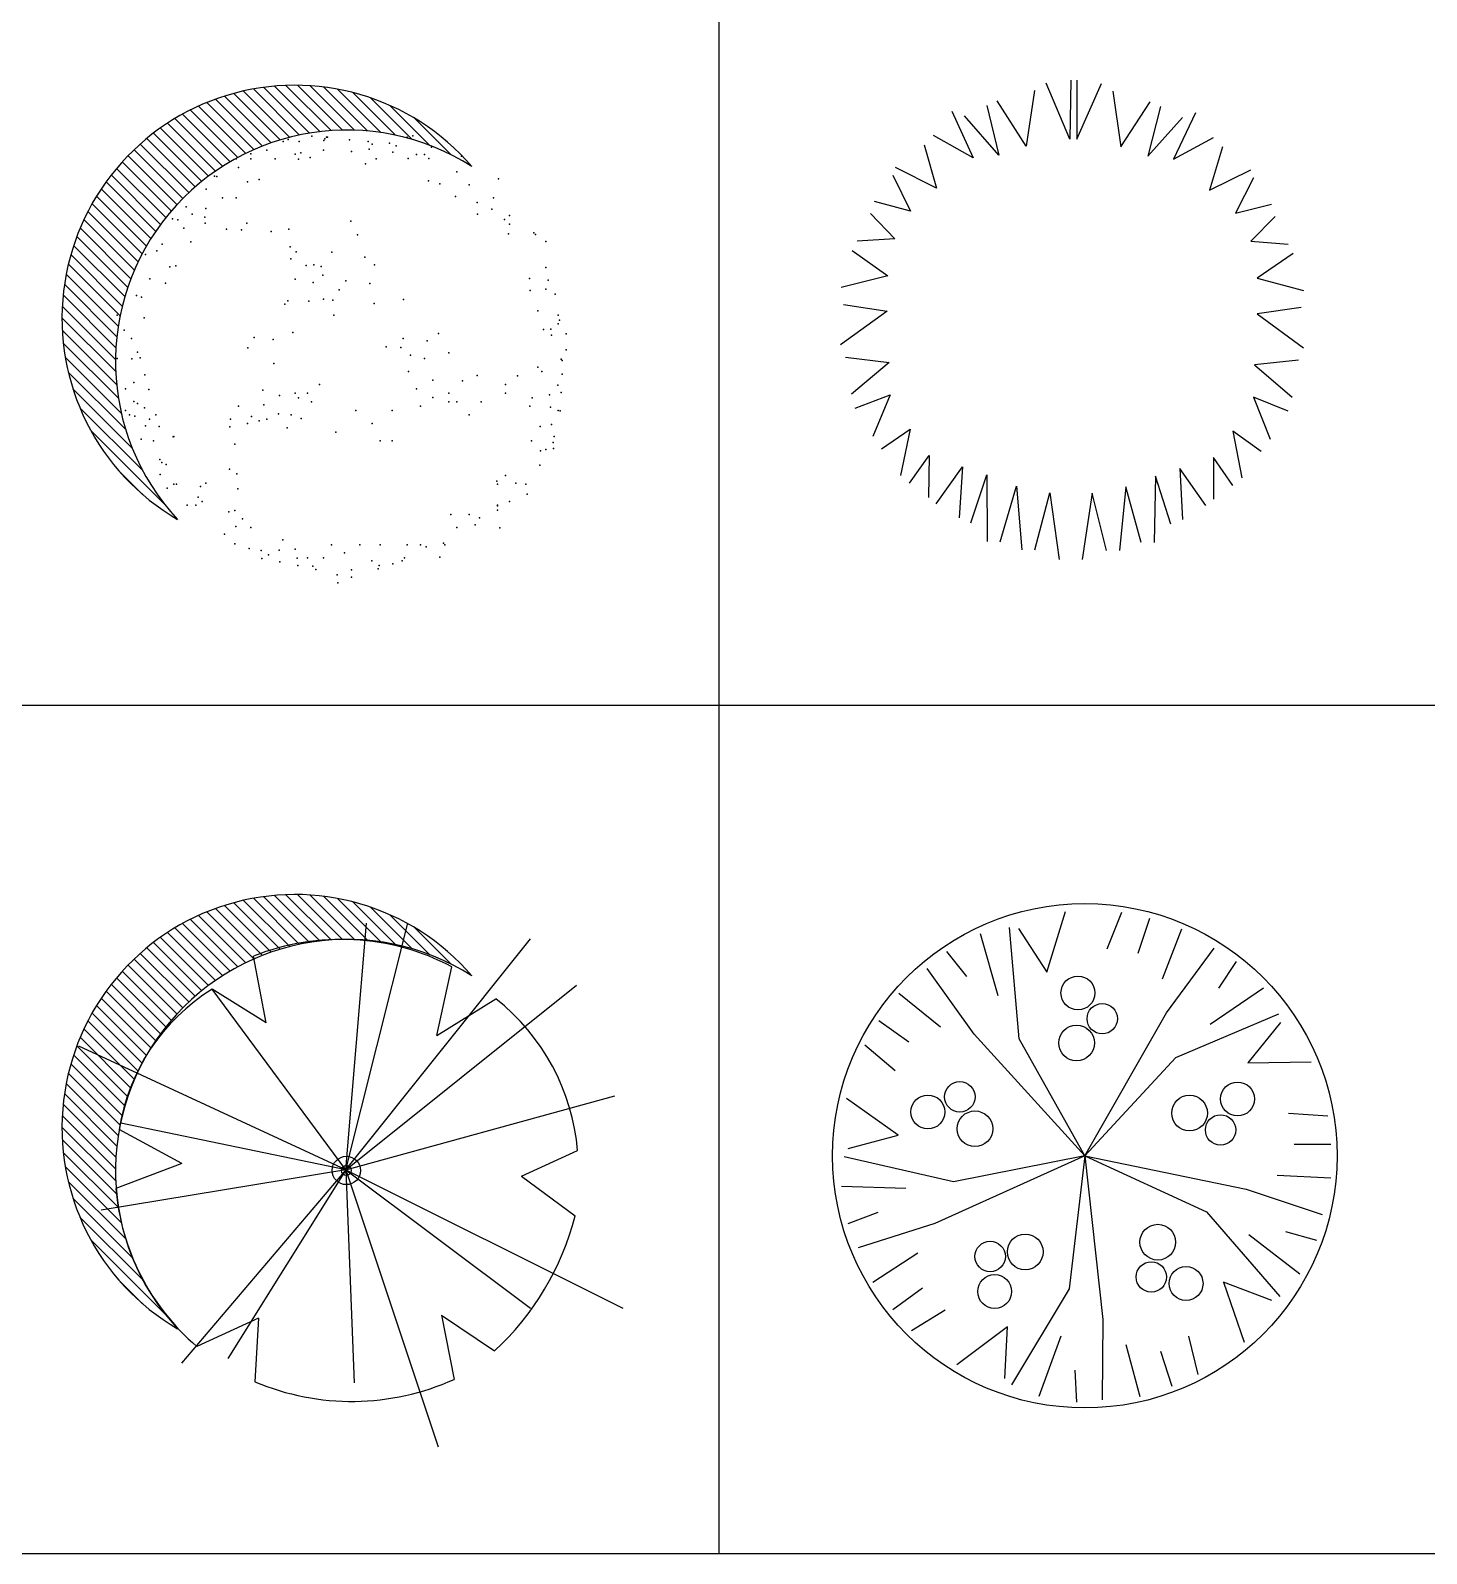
# Model space of a CAD drawing. Header units: millimetres. Extents: x -4017 to 59953, y -688 to 66564.
# Drawn here: x 16531 to 20416, y 9376 to 13614 of the extents above; entities that cross this region are included whole.
import ezdxf

# ---------------------------------------------------------------- set-up
doc = ezdxf.new("R2010")
doc.units = ezdxf.units.MM
doc.layers.add('www.cad-blocks.net', color=7, linetype='Continuous')
doc.styles.get("Standard").update_dxf_attribs({"font": 'arial.ttf'})

# ---------------------------------------------------------------- blocks, each defined once
blk = doc.blocks.new('A$C516926BB')
for p, q in [((20.9051, 38.5194), (20.9051, 0)), ((0, 2.361), (60.3118, 2.361)), ((0, 0), (62.4121, 0))]:
    blk.add_line(p, q)
blk = doc.blocks.new('A$C60D8515C')
for p, q in [((0.6075, 1.2329), (0.478, 1.3624)), ((0.6337, 1.2402), (0.5048, 1.3691)), ((0.6607, 1.2465), (0.5325, 1.3748)), ((0.6889, 1.2518), (0.5614, 1.3793)), ((0.7182, 1.2559), (0.5914, 1.3827)), ((0.7487, 1.2588), (0.6228, 1.3847)), ((0.7807, 1.2602), (0.6558, 1.3852)), ((0.8143, 1.26), (0.6905, 1.3838)), ((0.8499, 1.2579), (0.7274, 1.3804)), ((0.8877, 1.2534), (0.7669, 1.3743)), ((0.9285, 1.246), (0.8098, 1.3648)), ((0.4893, 1.1841), (0.3572, 1.3162)), ((0.5115, 1.1953), (0.3798, 1.327)), ((0.5343, 1.2059), (0.4032, 1.337)), ((0.5579, 1.2157), (0.4273, 1.3463)), ((0.5823, 1.2247), (0.4522, 1.3548)), ((0.9732, 1.2348), (0.8574, 1.3506)), ((1.0234, 1.2179), (0.9123, 1.329)), ((0.4271, 1.1461), (0.2936, 1.2795)), ((0.4472, 1.1594), (0.3142, 1.2924)), ((0.4679, 1.1721), (0.3354, 1.3046)), ((1.0832, 1.1916), (0.982, 1.2928)), ((0.3707, 1.1023), (0.2359, 1.2371)), ((0.3889, 1.1175), (0.2545, 1.2518)), ((0.4077, 1.1321), (0.2737, 1.266)), ((0.3198, 1.0529), (0.1837, 1.189)), ((0.3362, 1.07), (0.2005, 1.2056)), ((0.3531, 1.0864), (0.2179, 1.2216)), ((0.289, 1.0169), (0.152, 1.1539)), ((0.3041, 1.0352), (0.1675, 1.1718)), ((0.2607, 0.9784), (0.1227, 1.1164)), ((0.2745, 0.998), (0.137, 1.1354)), ((0.2349, 0.9373), (0.096, 1.0763)), ((0.2474, 0.9582), (0.109, 1.0966)), ((0.2119, 0.8935), (0.0719, 1.0335)), ((0.223, 0.9158), (0.0836, 1.0552)), ((0.1918, 0.8468), (0.0506, 0.988)), ((0.2015, 0.8705), (0.0609, 1.0111)), ((0.1749, 0.7968), (0.0324, 0.9393)), ((0.1829, 0.8222), (0.0411, 0.9641)), ((0.1678, 0.7705), (0.0246, 0.9138)), ((0.1567, 0.7149), (0.0118, 0.8598)), ((0.1617, 0.7432), (0.0177, 0.8873)), ((0.1528, 0.6854), (0.0069, 0.8312)), ((0.149, 0.6223), (0.0009, 0.7704)), ((0.1502, 0.6546), (0.0032, 0.8015)), ((0.1496, 0.5883), (0, 0.7379)), ((0.1521, 0.5524), (0.0008, 0.7036)), ((0.1571, 0.514), (0.0037, 0.6673)), ((0.1651, 0.4725), (0.0091, 0.6286)), ((0.1773, 0.427), (0.0176, 0.5866)), ((0.1956, 0.3753), (0.0305, 0.5404)), ((0.2247, 0.3127), (0.0498, 0.4876)), ((0.2879, 0.2161), (0.081, 0.423)), ((0.224, 0.2466), (0.1582, 0.3124))]:
    blk.add_line(p, q)
for centre, radius, start, end in [((0.6484, 0.7368), 0.6484, 40.623, 239.745), ((0.7935, 0.6158), 0.6445, 57.4265, 222.9415)]:
    blk.add_arc(centre, radius, start, end)
for p in [(0.6297, 1.2339), (0.6951, 1.2432), (0.7289, 1.2314), (0.7312, 1.2358), (0.7365, 1.2407), (0.7391, 1.2403), (0.8003, 1.2332), (0.9605, 1.2407), (0.9767, 1.2441), (0.5253, 1.1941), (0.5702, 1.2041), (0.6153, 1.2283), (0.6489, 1.1938), (0.6603, 1.2283), (0.6651, 1.1971), (0.7278, 1.2041), (0.8054, 1.2007), (0.8516, 1.2283), (0.8544, 1.2076), (0.8635, 1.2209), (0.911, 1.224), (0.9209, 1.199), (0.9304, 1.2162), (0.9866, 1.192), (1.0091, 1.192), (1.0282, 1.2126), (1.112, 1.1877), (0.4851, 1.1801), (0.4915, 1.1558), (0.5252, 1.18), (0.5928, 1.18), (0.6584, 1.1798), (0.691, 1.1844), (0.8445, 1.1666), (0.8741, 1.18), (0.9635, 1.1816), (1.0213, 1.1814), (0.424, 1.1317), (0.4308, 1.1308), (0.5167, 1.1164), (0.5491, 1.123), (1.0204, 1.1196), (1.0511, 1.1109), (1.0992, 1.1438), (1.1329, 1.1076), (1.2149, 1.1248), (0.4014, 1.0955), (0.4465, 1.0714), (0.4845, 1.0719), (1.0949, 1.0755), (1.2005, 1.0714), (0.3452, 1.0472), (0.3625, 1.026), (0.3976, 1.018), (0.4007, 1.0422), (1.1554, 1.0593), (1.1562, 1.026), (1.1964, 1.0401), (1.2455, 1.0231), (0.3072, 1.0135), (0.3227, 1.011), (0.339, 0.9876), (0.3988, 1.0016), (0.4577, 0.985), (0.4992, 0.9826), (0.5143, 1.0014), (0.5143, 1.0014), (0.582, 0.9777), (0.631, 0.9847), (0.8035, 1.007), (1.2315, 1.0118), (1.2455, 0.999), (0.2792, 0.943), (0.3581, 0.9495), (0.6346, 0.9353), (0.8226, 0.9689), (1.2426, 0.9718), (1.313, 0.9748), (1.318, 0.9694), (1.3468, 0.9507), (0.2326, 0.9145), (0.264, 0.9242), (0.6369, 0.9024), (0.6521, 0.9212), (0.7506, 0.9206), (0.8429, 0.9067), (0.3003, 0.8795), (0.317, 0.8823), (0.6795, 0.8835), (0.7007, 0.8852), (0.721, 0.8811), (0.7257, 0.8567), (0.8692, 0.8855), (1.3468, 0.8783), (0.2448, 0.8467), (0.2877, 0.8343), (0.6492, 0.8459), (0.6994, 0.8364), (0.7713, 0.8156), (0.7898, 0.841), (0.8564, 0.8338), (1.301, 0.8471), (1.3033, 0.8142), (1.3468, 0.8179), (1.3534, 0.8423), (0.2069, 0.7997), (0.2216, 0.7956), (0.62, 0.7762), (0.6288, 0.7849), (0.6866, 0.7847), (0.7273, 0.7898), (0.7537, 0.7868), (0.8686, 0.7774), (0.9503, 0.789), (1.3726, 0.8042), (0.1539, 0.7455), (0.1615, 0.7434), (0.229, 0.7383), (0.7567, 0.7454), (1.3243, 0.7576), (1.3805, 0.7455), (1.3805, 0.7214), (1.3844, 0.731), (0.1726, 0.7034), (0.1938, 0.6807), (0.5348, 0.6832), (0.6421, 0.6968), (0.9498, 0.6808), (1.0478, 0.6947), (1.3403, 0.7052), (1.3606, 0.7059), (1.3618, 0.6895), (1.4035, 0.6929), (0.2099, 0.6422), (0.5172, 0.6544), (0.5877, 0.6772), (0.902, 0.6574), (0.9434, 0.655), (1.0163, 0.6736), (1.0764, 0.6406), (1.403, 0.649), (0.1539, 0.6249), (0.1948, 0.6234), (0.2173, 0.6267), (0.5893, 0.6104), (0.9697, 0.6338), (1.0091, 0.6249), (1.3243, 0.6007), (1.3889, 0.6227), (1.3916, 0.6189), (0.1995, 0.5576), (0.2306, 0.579), (0.7165, 0.5524), (0.9641, 0.5887), (1.0317, 0.5645), (1.115, 0.563), (1.1553, 0.577), (1.2342, 0.5524), (1.268, 0.5766), (1.3355, 0.5887), (1.3919, 0.5813), (0.1764, 0.5404), (0.2421, 0.5387), (0.5585, 0.5368), (0.6055, 0.5213), (0.649, 0.5283), (0.6584, 0.5153), (0.6828, 0.5283), (0.9866, 0.5404), (1.0317, 0.5162), (1.0767, 0.5283), (1.2342, 0.5283), (1.2342, 0.5283), (1.3082, 0.5156), (1.3567, 0.5237), (1.3799, 0.5507), (1.389, 0.5303), (0.1764, 0.48), (0.1876, 0.468), (0.1998, 0.5055), (0.2101, 0.4992), (0.2293, 0.487), (0.2616, 0.4677), (0.4915, 0.4921), (0.5614, 0.4955), (0.6026, 0.4703), (0.6378, 0.468), (0.694, 0.5042), (0.8178, 0.48), (0.9191, 0.48), (0.9979, 0.4921), (1.0767, 0.5042), (1.0992, 0.5042), (1.1329, 0.468), (1.1667, 0.5042), (1.3017, 0.4921), (1.3595, 0.4896), (1.3805, 0.48), (1.3861, 0.4793), (0.2028, 0.4641), (0.2328, 0.4376), (0.2439, 0.4559), (0.2705, 0.4359), (0.4674, 0.4342), (0.469, 0.4559), (0.5159, 0.4441), (0.5277, 0.4633), (0.5483, 0.4508), (0.5702, 0.4559), (0.6265, 0.4318), (0.6659, 0.458), (0.8628, 0.4438), (1.3304, 0.4356), (1.3626, 0.4409), (0.2205, 0.4005), (0.2551, 0.3956), (0.3093, 0.4069), (0.3114, 0.4076), (0.4807, 0.3865), (0.7616, 0.4197), (0.8854, 0.3956), (0.9191, 0.3956), (1.3068, 0.3959), (1.3666, 0.3909), (1.3693, 0.4076), (0.2725, 0.3435), (1.3318, 0.3674), (1.3468, 0.3714), (1.3678, 0.3744), (0.2735, 0.3021), (0.2777, 0.3352), (0.2901, 0.3294), (0.4661, 0.3163), (0.4661, 0.3163), (0.4867, 0.3037), (1.2342, 0.299), (1.3299, 0.3275), (0.2927, 0.2641), (0.3114, 0.2749), (0.3187, 0.2753), (0.3852, 0.2681), (0.4, 0.2776), (0.4897, 0.2623), (1.2099, 0.2837), (1.2117, 0.2749), (1.2628, 0.2777), (1.2905, 0.2749), (0.3486, 0.2167), (0.3724, 0.2164), (0.3789, 0.2387), (0.3902, 0.2266), (1.2115, 0.2168), (1.2117, 0.2145), (1.2455, 0.2266), (1.2943, 0.2476), (0.4647, 0.1984), (0.4809, 0.2018), (0.5027, 0.1783), (1.0821, 0.1903), (1.1329, 0.1904), (1.1615, 0.1814), (1.2117, 0.2025), (0.4524, 0.1363), (0.4839, 0.1574), (0.5252, 0.1542), (1.0992, 0.1542), (1.1498, 0.1621), (1.2185, 0.1537), (0.481, 0.1094), (0.5213, 0.0962), (0.5545, 0.0908), (0.6041, 0.0914), (0.6147, 0.1199), (0.649, 0.0939), (0.7503, 0.1059), (0.8291, 0.1059), (0.8854, 0.1059), (0.9602, 0.1066), (0.9979, 0.1059), (1.0131, 0.1006), (1.0616, 0.1105), (1.0654, 0.1059), (0.5563, 0.0679), (0.5751, 0.0782), (0.6065, 0.0584), (0.6545, 0.0692), (0.6567, 0.0489), (0.6828, 0.0697), (0.6981, 0.0465), (0.7278, 0.0697), (0.7862, 0.084), (0.8618, 0.0612), (0.8823, 0.0486), (0.9204, 0.0532), (0.947, 0.0619), (0.9529, 0.0697), (1.0511, 0.0717), (0.706, 0.0378), (0.7658, 0.0229), (0.8059, 0.0162), (0.806, 0.0369), (0.8801, 0.0391), (0.7677, 0)]:
    blk.add_point(p)
at = {"width": 0.8, "flags": 9}
for tag in ['XSIZE', 'YSIZE']:
    blk.add_attdef(tag, (0.7907, 0.6377), '', height=0.000252, dxfattribs=at)
blk = doc.blocks.new('A$C556F21BC')
for p, q in [((0.6607, 1.3984), (0.5325, 1.5266)), ((0.6889, 1.4037), (0.5614, 1.5312)), ((0.7182, 1.4078), (0.5914, 1.5346)), ((0.7487, 1.4107), (0.6228, 1.5366)), ((0.7807, 1.4121), (0.6558, 1.537)), ((0.8143, 1.4119), (0.6905, 1.5357)), ((0.8499, 1.4098), (0.7274, 1.5322)), ((0.8877, 1.4053), (0.7669, 1.5262)), ((0.5343, 1.3578), (0.4032, 1.4889)), ((0.5579, 1.3676), (0.4273, 1.4982)), ((0.5823, 1.3766), (0.4522, 1.5067)), ((0.6075, 1.3848), (0.478, 1.5143)), ((0.6337, 1.3921), (0.5048, 1.521)), ((0.9285, 1.3979), (0.8098, 1.5167)), ((0.9732, 1.3867), (0.8574, 1.5025)), ((0.4472, 1.3113), (0.3142, 1.4443)), ((0.4679, 1.3239), (0.3354, 1.4565)), ((0.4893, 1.3359), (0.3572, 1.468)), ((0.5115, 1.3472), (0.3798, 1.4788)), ((0.7895, 0.7711), (0.9624, 1.4574)), ((0.7895, 0.7711), (0.8473, 1.4574)), ((1.0234, 1.3698), (0.9123, 1.4809)), ((1.0832, 1.3434), (0.982, 1.4446)), ((0.3889, 1.2694), (0.2545, 1.4037)), ((0.4077, 1.284), (0.2737, 1.4179)), ((0.4271, 1.2979), (0.2936, 1.4314)), ((0.3362, 1.2218), (0.2005, 1.3575)), ((0.3531, 1.2383), (0.2179, 1.3735)), ((0.3707, 1.2541), (0.2359, 1.3889)), ((0.5686, 1.1801), (0.5333, 1.3659)), ((0.3041, 1.1871), (0.1675, 1.3236)), ((0.3198, 1.2048), (0.1837, 1.3409)), ((1.0433, 1.1453), (1.0849, 1.3362)), ((0.2745, 1.1498), (0.137, 1.2873)), ((0.289, 1.1688), (0.152, 1.3058)), ((0.7895, 0.7711), (0.4177, 1.2735)), ((0.5686, 1.1801), (0.4177, 1.2735)), ((0.2474, 1.1101), (0.109, 1.2485)), ((0.2607, 1.1303), (0.1227, 1.2682)), ((1.0433, 1.1453), (1.2071, 1.2471)), ((0.223, 1.0677), (0.0836, 1.2071)), ((0.2349, 1.0892), (0.096, 1.2281)), ((0.2015, 1.0224), (0.0609, 1.163)), ((0.2119, 1.0454), (0.0719, 1.1854)), ((0.1829, 0.9741), (0.0411, 1.1159)), ((0.1918, 0.9987), (0.0506, 1.1398)), ((0.1678, 0.9224), (0.0246, 1.0656)), ((0.1749, 0.9487), (0.0324, 1.0912)), ((0.1617, 0.8951), (0.0177, 1.0391)), ((0.1528, 0.8372), (0.0069, 0.9831)), ((0.1567, 0.8668), (0.0118, 1.0116)), ((0.7895, 0.7711), (1.5381, 0.977)), ((0.1502, 0.8064), (0.0032, 0.9534)), ((0.149, 0.7742), (0.0009, 0.9223)), ((0.1496, 0.7402), (0, 0.8898)), ((0.1521, 0.7042), (0.0008, 0.8555)), ((0.3334, 0.7885), (0.159, 0.8836)), ((0.1571, 0.6659), (0.0037, 0.8192)), ((1.2785, 0.7537), (1.435, 0.8248)), ((0.1651, 0.6244), (0.0091, 0.7804)), ((0.7895, 0.7711), (0.1091, 0.659)), ((0.3334, 0.7885), (0.1502, 0.7192)), ((0.7895, 0.7711), (0.3326, 0.2328)), ((0.7895, 0.7711), (0.4613, 0.2463)), ((0.7895, 0.7711), (0.8134, 0.1787)), ((0.1773, 0.5788), (0.0176, 0.7385)), ((1.2785, 0.7537), (1.4284, 0.6433)), ((0.1956, 0.5271), (0.0305, 0.6922)), ((0.2247, 0.4646), (0.0498, 0.6395)), ((0.2879, 0.368), (0.081, 0.5749)), ((0.224, 0.3985), (0.1582, 0.4643)), ((0.5468, 0.3578), (0.3753, 0.2795)), ((0.5468, 0.3578), (0.5366, 0.1813)), ((1.0564, 0.3665), (1.2038, 0.2671)), ((1.0564, 0.3665), (1.0915, 0.1879))]:
    blk.add_line(p, q)
at = {"linetype": 'ByBlock'}
for q in [(1.3036, 1.4137), (1.4321, 1.2852), (0.0465, 1.1151), (0.1637, 0.9005), (1.3036, 0.3856), (1.5606, 0.3856), (1.0465, 0)]:
    blk.add_line((0.7895, 0.7711), q, dxfattribs=at)
for radius in [0.0394, 0.0137]:
    blk.add_circle((0.7914, 0.7692), radius)
for centre, radius, start, end in [((0.6484, 0.8887), 0.6484, 40.623, 239.745), ((0.7935, 0.7677), 0.6445, 57.4265, 222.9415), ((0.7768, 0.7504), 0.6619, 62.2541, 111.5822), ((0.7133, 0.7967), 0.561, 121.7934, 171.0946), ((0.8338, 0.773), 0.6034, 4.9178, 51.7839), ((0.7937, 0.7712), 0.6456, 184.6218, 229.6048), ((0.6747, 0.8382), 0.7786, 312.8177, 345.5018), ((0.8065, 0.8218), 0.6951, 247.1533, 294.2095)]:
    blk.add_arc(centre, radius, start, end)
blk = doc.blocks.new('A$C43B66B5A')
for p, q in [((0.6388, 1.1705), (0.5727, 1.3263)), ((0.641, 1.334), (0.6388, 1.1705)), ((0.658, 1.3339), (0.658, 1.1703)), ((0.658, 1.1703), (0.7261, 1.3252)), ((0.5166, 1.1506), (0.4358, 1.2764)), ((0.5402, 1.3052), (0.5166, 1.1506)), ((0.7583, 1.3037), (0.7799, 1.1488)), ((0.7799, 1.1488), (0.8623, 1.2736)), ((0.3099, 1.2481), (0.3692, 1.1181)), ((0.4409, 1.1258), (0.3456, 1.2347)), ((0.407, 1.2639), (0.4409, 1.1258)), ((0.891, 1.2607), (0.8552, 1.123)), ((0.8552, 1.123), (0.952, 1.2306)), ((0.9878, 1.2435), (0.9268, 1.1144)), ((0.2334, 1.1544), (0.2676, 1.0335)), ((0.3692, 1.1181), (0.2588, 1.1799)), ((0.9268, 1.1144), (1.038, 1.1747)), ((1.0631, 1.1488), (1.0273, 1.0284)), ((0.1462, 1.0695), (0.195, 0.9699)), ((0.2676, 1.0335), (0.1536, 1.091)), ((1.0273, 1.0284), (1.142, 1.0843)), ((1.1492, 1.0628), (1.099, 0.9638)), ((0.195, 0.9699), (0.095, 0.997)), ((1.099, 0.9638), (1.1993, 0.9896)), ((0.0838, 0.9628), (0.151, 0.893)), ((1.2101, 0.9552), (1.142, 0.8864)), ((0.151, 0.893), (0.0469, 0.8858)), ((0.0322, 0.8602), (0.1317, 0.79)), ((1.142, 0.8864), (1.246, 0.8777)), ((1.2603, 0.852), (1.1599, 0.7831)), ((0.1317, 0.79), (0.0021, 0.7573)), ((1.1599, 0.7831), (1.289, 0.7487)), ((0.1304, 0.691), (0, 0.5982)), ((0.0087, 0.7098), (0.1304, 0.691)), ((1.2818, 0.7013), (1.1599, 0.6841)), ((1.1599, 0.6841), (1.289, 0.5895)), ((0.0138, 0.5635), (0.1356, 0.5489)), ((1.2747, 0.555), (1.1527, 0.5421)), ((0.1356, 0.5489), (0.0304, 0.46)), ((1.1527, 0.5421), (1.2568, 0.4518)), ((0.0407, 0.4212), (0.138, 0.4585)), ((0.138, 0.4585), (0.0898, 0.343)), ((1.1492, 0.4518), (1.1958, 0.3356)), ((1.246, 0.4131), (1.1492, 0.4518)), ((0.1145, 0.3083), (0.1941, 0.3632)), ((0.1941, 0.3632), (0.1672, 0.2344)), ((1.0918, 0.3571), (1.1169, 0.228)), ((1.1707, 0.3012), (1.0918, 0.3571)), ((0.1921, 0.2125), (0.2469, 0.2893)), ((0.2469, 0.2893), (0.2453, 0.1731)), ((0.2666, 0.1556), (0.3397, 0.2579)), ((0.3397, 0.2579), (0.3306, 0.116)), ((1.038, 0.284), (1.038, 0.1678)), ((1.0918, 0.2065), (1.038, 0.284)), ((0.3627, 0.1027), (0.4075, 0.2355)), ((0.4075, 0.2355), (0.4086, 0.0504)), ((0.8767, 0.2324), (0.8731, 0.0473)), ((0.9197, 0.099), (0.8767, 0.2324)), ((0.9448, 0.2539), (0.952, 0.1119)), ((1.0165, 0.1506), (0.9448, 0.2539)), ((0.4445, 0.0499), (0.4896, 0.2043)), ((0.4896, 0.2043), (0.5052, 0.0276)), ((0.541, 0.0271), (0.5826, 0.1858)), ((0.5826, 0.1858), (0.6088, 0.0004)), ((0.701, 0.185), (0.6723, 0)), ((0.7404, 0.0258), (0.701, 0.185)), ((0.7942, 0.2022), (0.7763, 0.0258)), ((0.8372, 0.0473), (0.7942, 0.2022))]:
    blk.add_line(p, q)
blk = doc.blocks.new('A$C4C93753A')
for p, q in [((0.5962, 1.2132), (0.648, 1.382)), ((0.7638, 1.2773), (0.8052, 1.3795)), ((0.8507, 1.2655), (0.8823, 1.3627)), ((0.4611, 1.147), (0.4112, 1.3191)), ((0.5195, 1.0269), (0.4926, 1.3375)), ((0.5174, 1.334), (0.5962, 1.2132)), ((0.9183, 1.194), (0.9719, 1.3336)), ((0.9289, 1.0996), (1.0617, 1.2796)), ((0.3738, 1.2007), (0.3177, 1.2706)), ((1.0749, 1.1679), (1.124, 1.2428)), ((0.3936, 1.0407), (0.2635, 1.2226)), ((0.3006, 1.0598), (0.1844, 1.1539)), ((1.0508, 1.0683), (1.1991, 1.1689)), ((0.2117, 1.0177), (0.129, 1.0777)), ((0.7018, 0.7018), (0.9289, 1.0996)), ((0.9547, 0.9756), (1.2418, 1.0971)), ((1.2461, 1.0725), (1.1555, 0.9602)), ((0.7018, 0.7018), (0.3936, 1.0407)), ((0.7018, 0.7018), (0.5195, 1.0269)), ((0.1736, 0.9386), (0.0892, 1.0096)), ((0.7018, 0.7018), (0.9547, 0.9756)), ((1.1555, 0.9602), (1.3321, 0.9631)), ((0.1828, 0.7594), (0.0382, 0.8609)), ((1.2682, 0.8207), (1.3783, 0.8128)), ((0.0435, 0.7218), (0.1828, 0.7594)), ((1.284, 0.7343), (1.3861, 0.7343)), ((0.3362, 0.6289), (0.0325, 0.6993)), ((0.7018, 0.7018), (0.2842, 0.5134)), ((0.7018, 0.7018), (0.3362, 0.6289)), ((0.7018, 0.7018), (0.6581, 0.3316)), ((0.7018, 0.7018), (0.7519, 0.2464)), ((0.7018, 0.7018), (1.1504, 0.6087)), ((0.7018, 0.7018), (1.0403, 0.5459)), ((1.2368, 0.648), (1.3861, 0.6401)), ((0.204, 0.6104), (0.0249, 0.6162)), ((1.1504, 0.6087), (1.3625, 0.538)), ((0.1259, 0.544), (0.0422, 0.5123)), ((0.2842, 0.5134), (0.071, 0.4459)), ((1.0403, 0.5459), (1.2447, 0.3104)), ((1.1582, 0.4831), (1.2997, 0.3732)), ((1.2604, 0.4909), (1.3468, 0.4674)), ((0.2373, 0.4308), (0.1119, 0.3494)), ((1.0878, 0.3501), (1.1451, 0.1831)), ((1.2225, 0.2987), (1.0878, 0.3501)), ((0.2499, 0.3333), (0.1673, 0.2732)), ((0.6581, 0.3316), (0.4973, 0.0645)), ((0.3134, 0.2726), (0.2198, 0.2143)), ((0.4866, 0.226), (0.3454, 0.1199)), ((0.4793, 0.082), (0.4866, 0.226)), ((0.7519, 0.2464), (0.7502, 0.0228)), ((0.6348, 0.2001), (0.574, 0.0316)), ((0.8159, 0.1763), (0.8546, 0.0319)), ((0.9899, 0.1998), (1.0164, 0.0927)), ((0.9126, 0.1581), (0.9442, 0.061)), ((0.6739, 0.1054), (0.6782, 0.0159))]:
    blk.add_line(p, q)
for centre, radius in [((0.7018, 0.7018), 0.7018), ((0.6827, 1.1549), 0.0472), ((0.7503, 1.0833), 0.0423), ((0.6788, 1.0157), 0.0497), ((0.3539, 0.8658), 0.0423), ((1.1268, 0.8599), 0.0472), ((0.265, 0.8237), 0.0472), ((0.9932, 0.8207), 0.0497), ((0.3961, 0.7769), 0.0497), ((1.0796, 0.7736), 0.0423), ((0.9049, 0.4614), 0.0497), ((0.5359, 0.4343), 0.0497), ((0.4383, 0.4216), 0.0423), ((0.8868, 0.3646), 0.0423), ((0.9835, 0.3464), 0.0472), ((0.4509, 0.324), 0.0472)]:
    blk.add_circle(centre, radius)

msp = doc.modelspace()

# ---------------------------------------------------------------- block references
at = {"xscale": 1000, "yscale": 1000, "zscale": 1000}
for name, p in [('A$C60D8515C', (16618.6, 12076.6)), ('A$C43B66B5A', (18784.9, 12141.6)), ('A$C556F21BC', (16618.6, 9672.4)), ('A$C4C93753A', (18763.2, 9780.7))]:
    msp.add_blockref(name, p, dxfattribs=at)
at = {"layer": 'www.cad-blocks.net', "color": 155, "true_color": 0x546d8e, "xscale": 1000, "yscale": 1000, "zscale": 1000}
msp.add_blockref('A$C516926BB', (-2458.7, 9375.6), dxfattribs=at)

doc.saveas('drawing.dxf')
